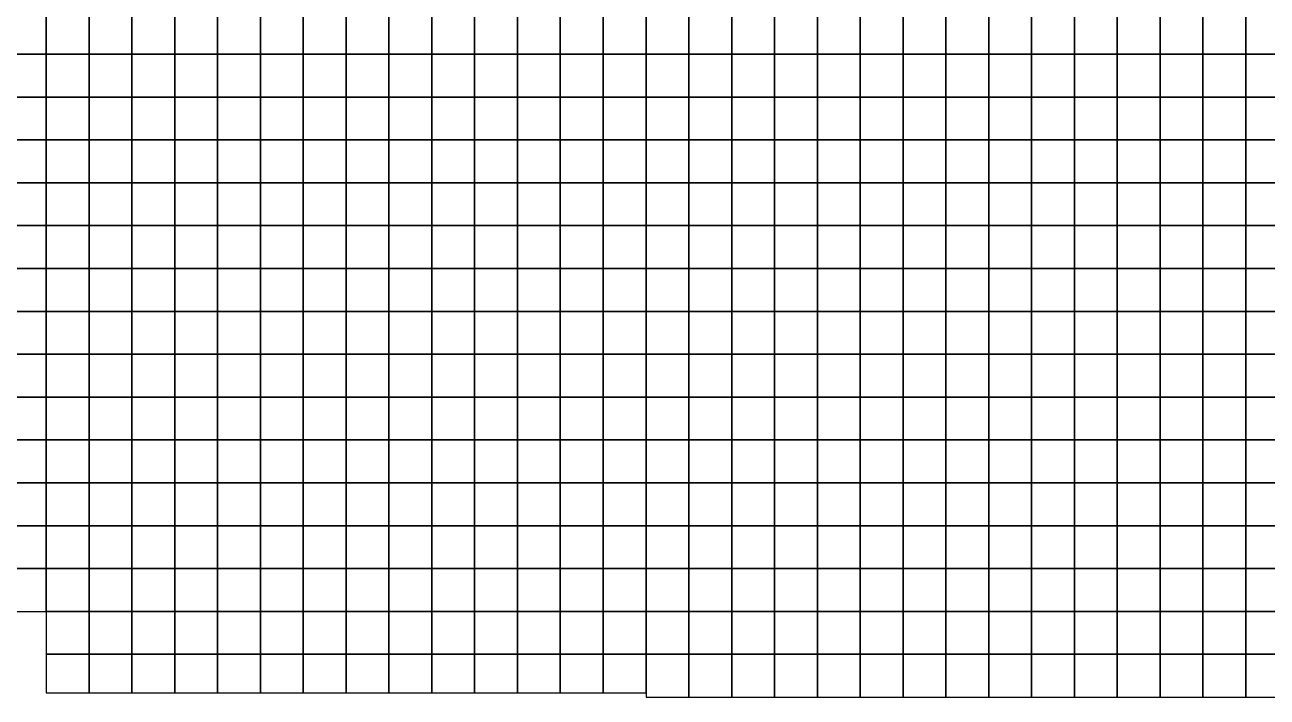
# Model space of a CAD drawing. Extents: x -2.8 to 74.5, y -0.2 to 18.4.
# Drawn here: x 54.57 to 60.37, y -0.2 to 2.94 of the extents above; entities that cross this region are included whole.
import ezdxf

# ---------------------------------------------------------------- set-up
doc = ezdxf.new("R2010")
doc.units = 0
doc.header["$MEASUREMENT"] = 0
doc.layers.add('layer_elements', color=7, linetype='Continuous')

msp = doc.modelspace()

# ---------------------------------------------------------------- linework, layer by layer
at = {"layer": 'layer_elements', "color": 171, "true_color": 0x8080ff}
for points in [[(54.47, 2.8), (54.67, 2.8), (54.67, 3), (54.47, 3)], [(54.67, 2.8), (54.87, 2.8), (54.87, 3), (54.67, 3)], [(54.87, 2.8), (55.07, 2.8), (55.07, 3), (54.87, 3)], [(55.07, 2.8), (55.27, 2.8), (55.27, 3), (55.07, 3)], [(55.27, 2.8), (55.47, 2.8), (55.47, 3), (55.27, 3)], [(55.47, 2.8), (55.67, 2.8), (55.67, 3), (55.47, 3)], [(55.67, 2.8), (55.87, 2.8), (55.87, 3), (55.67, 3)], [(55.87, 2.8), (56.07, 2.8), (56.07, 3), (55.87, 3)], [(56.07, 2.8), (56.27, 2.8), (56.27, 3), (56.07, 3)], [(56.27, 2.8), (56.47, 2.8), (56.47, 3), (56.27, 3)], [(56.47, 2.8), (56.67, 2.8), (56.67, 3), (56.47, 3)], [(56.67, 2.8), (56.87, 2.8), (56.87, 3), (56.67, 3)], [(56.87, 2.8), (57.07, 2.8), (57.07, 3), (56.87, 3)], [(57.07, 2.8), (57.27, 2.8), (57.27, 3), (57.07, 3)], [(57.27, 2.8), (57.47, 2.8, 0), (57.47, 3, 0), (57.27, 3)], [(57.47, 2.8, 0), (57.67, 2.8), (57.67, 3), (57.47, 3, 0)], [(57.67, 2.8), (57.87, 2.8), (57.87, 3), (57.67, 3)], [(57.87, 2.8), (58.07, 2.8), (58.07, 3), (57.87, 3)], [(58.07, 2.8), (58.27, 2.8), (58.27, 3), (58.07, 3)], [(58.27, 2.8), (58.47, 2.8), (58.47, 3), (58.27, 3)], [(58.47, 2.8), (58.67, 2.8), (58.67, 3), (58.47, 3)], [(58.67, 2.8), (58.87, 2.8), (58.87, 3), (58.67, 3)], [(58.87, 2.8), (59.07, 2.8), (59.07, 3), (58.87, 3)], [(59.07, 2.8), (59.27, 2.8), (59.27, 3), (59.07, 3)], [(59.27, 2.8), (59.47, 2.8), (59.47, 3), (59.27, 3)], [(59.47, 2.8), (59.67, 2.8), (59.67, 3), (59.47, 3)], [(59.67, 2.8), (59.87, 2.8), (59.87, 3), (59.67, 3)], [(59.87, 2.8), (60.07, 2.8), (60.07, 3), (59.87, 3)], [(60.07, 2.8), (60.27, 2.8), (60.27, 3), (60.07, 3)], [(60.27, 2.8), (60.47, 2.8), (60.47, 3), (60.27, 3)], [(54.47, 2.6), (54.67, 2.6), (54.67, 2.8), (54.47, 2.8)], [(54.67, 2.6), (54.87, 2.6), (54.87, 2.8), (54.67, 2.8)], [(54.87, 2.6), (55.07, 2.6), (55.07, 2.8), (54.87, 2.8)], [(55.07, 2.6), (55.27, 2.6), (55.27, 2.8), (55.07, 2.8)], [(55.27, 2.6), (55.47, 2.6), (55.47, 2.8), (55.27, 2.8)], [(55.47, 2.6), (55.67, 2.6), (55.67, 2.8), (55.47, 2.8)], [(55.67, 2.6), (55.87, 2.6), (55.87, 2.8), (55.67, 2.8)], [(55.87, 2.6), (56.07, 2.6), (56.07, 2.8), (55.87, 2.8)], [(56.07, 2.6), (56.27, 2.6), (56.27, 2.8), (56.07, 2.8)], [(56.27, 2.6), (56.47, 2.6), (56.47, 2.8), (56.27, 2.8)], [(56.47, 2.6), (56.67, 2.6), (56.67, 2.8), (56.47, 2.8)], [(56.67, 2.6), (56.87, 2.6), (56.87, 2.8), (56.67, 2.8)], [(56.87, 2.6), (57.07, 2.6), (57.07, 2.8), (56.87, 2.8)], [(57.07, 2.6), (57.27, 2.6), (57.27, 2.8), (57.07, 2.8)], [(57.27, 2.6), (57.47, 2.6, 0), (57.47, 2.8, 0), (57.27, 2.8)], [(57.47, 2.6, 0), (57.67, 2.6), (57.67, 2.8), (57.47, 2.8, 0)], [(57.67, 2.6), (57.87, 2.6), (57.87, 2.8), (57.67, 2.8)], [(57.87, 2.6), (58.07, 2.6), (58.07, 2.8), (57.87, 2.8)], [(58.07, 2.6), (58.27, 2.6), (58.27, 2.8), (58.07, 2.8)], [(58.27, 2.6), (58.47, 2.6), (58.47, 2.8), (58.27, 2.8)], [(58.47, 2.6), (58.67, 2.6), (58.67, 2.8), (58.47, 2.8)], [(58.67, 2.6), (58.87, 2.6), (58.87, 2.8), (58.67, 2.8)], [(58.87, 2.6), (59.07, 2.6), (59.07, 2.8), (58.87, 2.8)], [(59.07, 2.6), (59.27, 2.6), (59.27, 2.8), (59.07, 2.8)], [(59.27, 2.6), (59.47, 2.6), (59.47, 2.8), (59.27, 2.8)], [(59.47, 2.6), (59.67, 2.6), (59.67, 2.8), (59.47, 2.8)], [(59.67, 2.6), (59.87, 2.6), (59.87, 2.8), (59.67, 2.8)], [(59.87, 2.6), (60.07, 2.6), (60.07, 2.8), (59.87, 2.8)], [(60.07, 2.6), (60.27, 2.6), (60.27, 2.8), (60.07, 2.8)], [(60.27, 2.6), (60.47, 2.6), (60.47, 2.8), (60.27, 2.8)], [(54.47, 2.4), (54.67, 2.4), (54.67, 2.6), (54.47, 2.6)], [(54.67, 2.4), (54.87, 2.4), (54.87, 2.6), (54.67, 2.6)], [(54.87, 2.4), (55.07, 2.4), (55.07, 2.6), (54.87, 2.6)], [(55.07, 2.4), (55.27, 2.4), (55.27, 2.6), (55.07, 2.6)], [(55.27, 2.4), (55.47, 2.4), (55.47, 2.6), (55.27, 2.6)], [(55.47, 2.4), (55.67, 2.4), (55.67, 2.6), (55.47, 2.6)], [(55.67, 2.4), (55.87, 2.4), (55.87, 2.6), (55.67, 2.6)], [(55.87, 2.4), (56.07, 2.4), (56.07, 2.6), (55.87, 2.6)], [(56.07, 2.4), (56.27, 2.4), (56.27, 2.6), (56.07, 2.6)], [(56.27, 2.4), (56.47, 2.4), (56.47, 2.6), (56.27, 2.6)], [(56.47, 2.4), (56.67, 2.4), (56.67, 2.6), (56.47, 2.6)], [(56.67, 2.4), (56.87, 2.4), (56.87, 2.6), (56.67, 2.6)], [(56.87, 2.4), (57.07, 2.4), (57.07, 2.6), (56.87, 2.6)], [(57.07, 2.4), (57.27, 2.4), (57.27, 2.6), (57.07, 2.6)], [(57.27, 2.4), (57.47, 2.4, 0), (57.47, 2.6, 0), (57.27, 2.6)], [(57.47, 2.4, 0), (57.67, 2.4), (57.67, 2.6), (57.47, 2.6, 0)], [(57.67, 2.4), (57.87, 2.4), (57.87, 2.6), (57.67, 2.6)], [(57.87, 2.4), (58.07, 2.4), (58.07, 2.6), (57.87, 2.6)], [(58.07, 2.4), (58.27, 2.4), (58.27, 2.6), (58.07, 2.6)], [(58.27, 2.4), (58.47, 2.4), (58.47, 2.6), (58.27, 2.6)], [(58.47, 2.4), (58.67, 2.4), (58.67, 2.6), (58.47, 2.6)], [(58.67, 2.4), (58.87, 2.4), (58.87, 2.6), (58.67, 2.6)], [(58.87, 2.4), (59.07, 2.4), (59.07, 2.6), (58.87, 2.6)], [(59.07, 2.4), (59.27, 2.4), (59.27, 2.6), (59.07, 2.6)], [(59.27, 2.4), (59.47, 2.4), (59.47, 2.6), (59.27, 2.6)], [(59.47, 2.4), (59.67, 2.4), (59.67, 2.6), (59.47, 2.6)], [(59.67, 2.4), (59.87, 2.4), (59.87, 2.6), (59.67, 2.6)], [(59.87, 2.4), (60.07, 2.4), (60.07, 2.6), (59.87, 2.6)], [(60.07, 2.4), (60.27, 2.4), (60.27, 2.6), (60.07, 2.6)], [(60.27, 2.4), (60.47, 2.4), (60.47, 2.6), (60.27, 2.6)], [(54.47, 2.2), (54.67, 2.2), (54.67, 2.4), (54.47, 2.4)], [(54.67, 2.2), (54.87, 2.2), (54.87, 2.4), (54.67, 2.4)], [(54.87, 2.2), (55.07, 2.2), (55.07, 2.4), (54.87, 2.4)], [(55.07, 2.2), (55.27, 2.2), (55.27, 2.4), (55.07, 2.4)], [(55.27, 2.2), (55.47, 2.2), (55.47, 2.4), (55.27, 2.4)], [(55.47, 2.2), (55.67, 2.2), (55.67, 2.4), (55.47, 2.4)], [(55.67, 2.2), (55.87, 2.2), (55.87, 2.4), (55.67, 2.4)], [(55.87, 2.2), (56.07, 2.2), (56.07, 2.4), (55.87, 2.4)], [(56.07, 2.2), (56.27, 2.2), (56.27, 2.4), (56.07, 2.4)], [(56.27, 2.2), (56.47, 2.2), (56.47, 2.4), (56.27, 2.4)], [(56.47, 2.2), (56.67, 2.2), (56.67, 2.4), (56.47, 2.4)], [(56.67, 2.2), (56.87, 2.2), (56.87, 2.4), (56.67, 2.4)], [(56.87, 2.2), (57.07, 2.2), (57.07, 2.4), (56.87, 2.4)], [(57.07, 2.2), (57.27, 2.2), (57.27, 2.4), (57.07, 2.4)], [(57.27, 2.2), (57.47, 2.2, 0), (57.47, 2.4, 0), (57.27, 2.4)], [(57.47, 2.2, 0), (57.67, 2.2), (57.67, 2.4), (57.47, 2.4, 0)], [(57.67, 2.2), (57.87, 2.2), (57.87, 2.4), (57.67, 2.4)], [(57.87, 2.2), (58.07, 2.2), (58.07, 2.4), (57.87, 2.4)], [(58.07, 2.2), (58.27, 2.2), (58.27, 2.4), (58.07, 2.4)], [(58.27, 2.2), (58.47, 2.2), (58.47, 2.4), (58.27, 2.4)], [(58.47, 2.2), (58.67, 2.2), (58.67, 2.4), (58.47, 2.4)], [(58.67, 2.2), (58.87, 2.2), (58.87, 2.4), (58.67, 2.4)], [(58.87, 2.2), (59.07, 2.2), (59.07, 2.4), (58.87, 2.4)], [(59.07, 2.2), (59.27, 2.2), (59.27, 2.4), (59.07, 2.4)], [(59.27, 2.2), (59.47, 2.2), (59.47, 2.4), (59.27, 2.4)], [(59.47, 2.2), (59.67, 2.2), (59.67, 2.4), (59.47, 2.4)], [(59.67, 2.2), (59.87, 2.2), (59.87, 2.4), (59.67, 2.4)], [(59.87, 2.2), (60.07, 2.2), (60.07, 2.4), (59.87, 2.4)], [(60.07, 2.2), (60.27, 2.2), (60.27, 2.4), (60.07, 2.4)], [(60.27, 2.2), (60.47, 2.2), (60.47, 2.4), (60.27, 2.4)], [(54.47, 2), (54.67, 2), (54.67, 2.2), (54.47, 2.2)], [(54.67, 2), (54.87, 2), (54.87, 2.2), (54.67, 2.2)], [(54.87, 2), (55.07, 2), (55.07, 2.2), (54.87, 2.2)], [(55.07, 2), (55.27, 2), (55.27, 2.2), (55.07, 2.2)], [(55.27, 2), (55.47, 2), (55.47, 2.2), (55.27, 2.2)], [(55.47, 2), (55.67, 2), (55.67, 2.2), (55.47, 2.2)], [(55.67, 2), (55.87, 2), (55.87, 2.2), (55.67, 2.2)], [(55.87, 2), (56.07, 2), (56.07, 2.2), (55.87, 2.2)], [(56.07, 2), (56.27, 2), (56.27, 2.2), (56.07, 2.2)], [(56.27, 2), (56.47, 2), (56.47, 2.2), (56.27, 2.2)], [(56.47, 2), (56.67, 2), (56.67, 2.2), (56.47, 2.2)], [(56.67, 2), (56.87, 2), (56.87, 2.2), (56.67, 2.2)], [(56.87, 2), (57.07, 2), (57.07, 2.2), (56.87, 2.2)], [(57.07, 2), (57.27, 2), (57.27, 2.2), (57.07, 2.2)], [(57.27, 2), (57.47, 2, 0), (57.47, 2.2, 0), (57.27, 2.2)], [(57.47, 2, 0), (57.67, 2), (57.67, 2.2), (57.47, 2.2, 0)], [(57.67, 2), (57.87, 2), (57.87, 2.2), (57.67, 2.2)], [(57.87, 2), (58.07, 2), (58.07, 2.2), (57.87, 2.2)], [(58.07, 2), (58.27, 2), (58.27, 2.2), (58.07, 2.2)], [(58.27, 2), (58.47, 2), (58.47, 2.2), (58.27, 2.2)], [(58.47, 2), (58.67, 2), (58.67, 2.2), (58.47, 2.2)], [(58.67, 2), (58.87, 2), (58.87, 2.2), (58.67, 2.2)], [(58.87, 2), (59.07, 2), (59.07, 2.2), (58.87, 2.2)], [(59.07, 2), (59.27, 2), (59.27, 2.2), (59.07, 2.2)], [(59.27, 2), (59.47, 2), (59.47, 2.2), (59.27, 2.2)], [(59.47, 2), (59.67, 2), (59.67, 2.2), (59.47, 2.2)], [(59.67, 2), (59.87, 2), (59.87, 2.2), (59.67, 2.2)], [(59.87, 2), (60.07, 2), (60.07, 2.2), (59.87, 2.2)], [(60.07, 2), (60.27, 2), (60.27, 2.2), (60.07, 2.2)], [(60.27, 2), (60.47, 2), (60.47, 2.2), (60.27, 2.2)], [(54.47, 1.8), (54.67, 1.8), (54.67, 2), (54.47, 2)], [(54.67, 1.8), (54.87, 1.8), (54.87, 2), (54.67, 2)], [(54.87, 1.8), (55.07, 1.8), (55.07, 2), (54.87, 2)], [(55.07, 1.8), (55.27, 1.8), (55.27, 2), (55.07, 2)], [(55.27, 1.8), (55.47, 1.8), (55.47, 2), (55.27, 2)], [(55.47, 1.8), (55.67, 1.8), (55.67, 2), (55.47, 2)], [(55.67, 1.8), (55.87, 1.8), (55.87, 2), (55.67, 2)], [(55.87, 1.8), (56.07, 1.8), (56.07, 2), (55.87, 2)], [(56.07, 1.8), (56.27, 1.8), (56.27, 2), (56.07, 2)], [(56.27, 1.8), (56.47, 1.8), (56.47, 2), (56.27, 2)], [(56.47, 1.8), (56.67, 1.8), (56.67, 2), (56.47, 2)], [(56.67, 1.8), (56.87, 1.8), (56.87, 2), (56.67, 2)], [(56.87, 1.8), (57.07, 1.8), (57.07, 2), (56.87, 2)], [(57.07, 1.8), (57.27, 1.8), (57.27, 2), (57.07, 2)], [(57.27, 1.8), (57.47, 1.8, 0), (57.47, 2, 0), (57.27, 2)], [(57.47, 1.8, 0), (57.67, 1.8), (57.67, 2), (57.47, 2, 0)], [(57.67, 1.8), (57.87, 1.8), (57.87, 2), (57.67, 2)], [(57.87, 1.8), (58.07, 1.8), (58.07, 2), (57.87, 2)], [(58.07, 1.8), (58.27, 1.8), (58.27, 2), (58.07, 2)], [(58.27, 1.8), (58.47, 1.8), (58.47, 2), (58.27, 2)], [(58.47, 1.8), (58.67, 1.8), (58.67, 2), (58.47, 2)], [(58.67, 1.8), (58.87, 1.8), (58.87, 2), (58.67, 2)], [(58.87, 1.8), (59.07, 1.8), (59.07, 2), (58.87, 2)], [(59.07, 1.8), (59.27, 1.8), (59.27, 2), (59.07, 2)], [(59.27, 1.8), (59.47, 1.8), (59.47, 2), (59.27, 2)], [(59.47, 1.8), (59.67, 1.8), (59.67, 2), (59.47, 2)], [(59.67, 1.8), (59.87, 1.8), (59.87, 2), (59.67, 2)], [(59.87, 1.8), (60.07, 1.8), (60.07, 2), (59.87, 2)], [(60.07, 1.8), (60.27, 1.8), (60.27, 2), (60.07, 2)], [(60.27, 1.8), (60.47, 1.8), (60.47, 2), (60.27, 2)], [(54.47, 1.6), (54.67, 1.6), (54.67, 1.8), (54.47, 1.8)], [(54.67, 1.6), (54.87, 1.6), (54.87, 1.8), (54.67, 1.8)], [(54.87, 1.6), (55.07, 1.6), (55.07, 1.8), (54.87, 1.8)], [(55.07, 1.6), (55.27, 1.6), (55.27, 1.8), (55.07, 1.8)], [(55.27, 1.6), (55.47, 1.6), (55.47, 1.8), (55.27, 1.8)], [(55.47, 1.6), (55.67, 1.6), (55.67, 1.8), (55.47, 1.8)], [(55.67, 1.6), (55.87, 1.6), (55.87, 1.8), (55.67, 1.8)], [(55.87, 1.6), (56.07, 1.6), (56.07, 1.8), (55.87, 1.8)], [(56.07, 1.6), (56.27, 1.6), (56.27, 1.8), (56.07, 1.8)], [(56.27, 1.6), (56.47, 1.6), (56.47, 1.8), (56.27, 1.8)], [(56.47, 1.6), (56.67, 1.6), (56.67, 1.8), (56.47, 1.8)], [(56.67, 1.6), (56.87, 1.6), (56.87, 1.8), (56.67, 1.8)], [(56.87, 1.6), (57.07, 1.6), (57.07, 1.8), (56.87, 1.8)], [(57.07, 1.6), (57.27, 1.6), (57.27, 1.8), (57.07, 1.8)], [(57.27, 1.6), (57.47, 1.6, 0), (57.47, 1.8, 0), (57.27, 1.8)], [(57.47, 1.6, 0), (57.67, 1.6), (57.67, 1.8), (57.47, 1.8, 0)], [(57.67, 1.6), (57.87, 1.6), (57.87, 1.8), (57.67, 1.8)], [(57.87, 1.6), (58.07, 1.6), (58.07, 1.8), (57.87, 1.8)], [(58.07, 1.6), (58.27, 1.6), (58.27, 1.8), (58.07, 1.8)], [(58.27, 1.6), (58.47, 1.6), (58.47, 1.8), (58.27, 1.8)], [(58.47, 1.6), (58.67, 1.6), (58.67, 1.8), (58.47, 1.8)], [(58.67, 1.6), (58.87, 1.6), (58.87, 1.8), (58.67, 1.8)], [(58.87, 1.6), (59.07, 1.6), (59.07, 1.8), (58.87, 1.8)], [(59.07, 1.6), (59.27, 1.6), (59.27, 1.8), (59.07, 1.8)], [(59.27, 1.6), (59.47, 1.6), (59.47, 1.8), (59.27, 1.8)], [(59.47, 1.6), (59.67, 1.6), (59.67, 1.8), (59.47, 1.8)], [(59.67, 1.6), (59.87, 1.6), (59.87, 1.8), (59.67, 1.8)], [(59.87, 1.6), (60.07, 1.6), (60.07, 1.8), (59.87, 1.8)], [(60.07, 1.6), (60.27, 1.6), (60.27, 1.8), (60.07, 1.8)], [(60.27, 1.6), (60.47, 1.6), (60.47, 1.8), (60.27, 1.8)], [(54.47, 1.4), (54.67, 1.4), (54.67, 1.6), (54.47, 1.6)], [(54.67, 1.4), (54.87, 1.4), (54.87, 1.6), (54.67, 1.6)], [(54.87, 1.4), (55.07, 1.4), (55.07, 1.6), (54.87, 1.6)], [(55.07, 1.4), (55.27, 1.4), (55.27, 1.6), (55.07, 1.6)], [(55.27, 1.4), (55.47, 1.4), (55.47, 1.6), (55.27, 1.6)], [(55.47, 1.4), (55.67, 1.4), (55.67, 1.6), (55.47, 1.6)], [(55.67, 1.4), (55.87, 1.4), (55.87, 1.6), (55.67, 1.6)], [(55.87, 1.4), (56.07, 1.4), (56.07, 1.6), (55.87, 1.6)], [(56.07, 1.4), (56.27, 1.4), (56.27, 1.6), (56.07, 1.6)], [(56.27, 1.4), (56.47, 1.4), (56.47, 1.6), (56.27, 1.6)], [(56.47, 1.4), (56.67, 1.4), (56.67, 1.6), (56.47, 1.6)], [(56.67, 1.4), (56.87, 1.4), (56.87, 1.6), (56.67, 1.6)], [(56.87, 1.4), (57.07, 1.4), (57.07, 1.6), (56.87, 1.6)], [(57.07, 1.4), (57.27, 1.4), (57.27, 1.6), (57.07, 1.6)], [(57.27, 1.4), (57.47, 1.4, 0), (57.47, 1.6, 0), (57.27, 1.6)], [(57.47, 1.4, 0), (57.67, 1.4), (57.67, 1.6), (57.47, 1.6, 0)], [(57.67, 1.4), (57.87, 1.4), (57.87, 1.6), (57.67, 1.6)], [(57.87, 1.4), (58.07, 1.4), (58.07, 1.6), (57.87, 1.6)], [(58.07, 1.4), (58.27, 1.4), (58.27, 1.6), (58.07, 1.6)], [(58.27, 1.4), (58.47, 1.4), (58.47, 1.6), (58.27, 1.6)], [(58.47, 1.4), (58.67, 1.4), (58.67, 1.6), (58.47, 1.6)], [(58.67, 1.4), (58.87, 1.4), (58.87, 1.6), (58.67, 1.6)], [(58.87, 1.4), (59.07, 1.4), (59.07, 1.6), (58.87, 1.6)], [(59.07, 1.4), (59.27, 1.4), (59.27, 1.6), (59.07, 1.6)], [(59.27, 1.4), (59.47, 1.4), (59.47, 1.6), (59.27, 1.6)], [(59.47, 1.4), (59.67, 1.4), (59.67, 1.6), (59.47, 1.6)], [(59.67, 1.4), (59.87, 1.4), (59.87, 1.6), (59.67, 1.6)], [(59.87, 1.4), (60.07, 1.4), (60.07, 1.6), (59.87, 1.6)], [(60.07, 1.4), (60.27, 1.4), (60.27, 1.6), (60.07, 1.6)], [(60.27, 1.4), (60.47, 1.4), (60.47, 1.6), (60.27, 1.6)], [(55.27, 1.2), (55.47, 1.2), (55.47, 1.4), (55.27, 1.4)], [(55.47, 1.2), (55.67, 1.2), (55.67, 1.4), (55.47, 1.4)], [(55.67, 1.2), (55.87, 1.2), (55.87, 1.4), (55.67, 1.4)], [(55.87, 1.2), (56.07, 1.2), (56.07, 1.4), (55.87, 1.4)], [(56.07, 1.2), (56.27, 1.2), (56.27, 1.4), (56.07, 1.4)], [(56.27, 1.2), (56.47, 1.2), (56.47, 1.4), (56.27, 1.4)], [(56.47, 1.2), (56.67, 1.2), (56.67, 1.4), (56.47, 1.4)], [(56.67, 1.2), (56.87, 1.2), (56.87, 1.4), (56.67, 1.4)], [(56.87, 1.2), (57.07, 1.2), (57.07, 1.4), (56.87, 1.4)], [(57.07, 1.2), (57.27, 1.2), (57.27, 1.4), (57.07, 1.4)], [(57.27, 1.2), (57.47, 1.2, 0), (57.47, 1.4, 0), (57.27, 1.4)], [(57.47, 1.2, 0), (57.67, 1.2), (57.67, 1.4), (57.47, 1.4, 0)], [(57.67, 1.2), (57.87, 1.2), (57.87, 1.4), (57.67, 1.4)], [(57.87, 1.2), (58.07, 1.2), (58.07, 1.4), (57.87, 1.4)], [(58.07, 1.2), (58.27, 1.2), (58.27, 1.4), (58.07, 1.4)], [(58.27, 1.2), (58.47, 1.2), (58.47, 1.4), (58.27, 1.4)], [(58.47, 1.2), (58.67, 1.2), (58.67, 1.4), (58.47, 1.4)], [(58.67, 1.2), (58.87, 1.2), (58.87, 1.4), (58.67, 1.4)], [(58.87, 1.2), (59.07, 1.2), (59.07, 1.4), (58.87, 1.4)], [(59.07, 1.2), (59.27, 1.2), (59.27, 1.4), (59.07, 1.4)], [(59.27, 1.2), (59.47, 1.2), (59.47, 1.4), (59.27, 1.4)], [(59.47, 1.2), (59.67, 1.2), (59.67, 1.4), (59.47, 1.4)], [(59.67, 1.2), (59.87, 1.2), (59.87, 1.4), (59.67, 1.4)], [(59.87, 1.2), (60.07, 1.2), (60.07, 1.4), (59.87, 1.4)], [(60.07, 1.2), (60.27, 1.2), (60.27, 1.4), (60.07, 1.4)], [(60.27, 1.2), (60.47, 1.2), (60.47, 1.4), (60.27, 1.4)], [(55.47, 1), (55.67, 1), (55.67, 1.2), (55.47, 1.2)], [(55.67, 1), (55.87, 1), (55.87, 1.2), (55.67, 1.2)], [(55.87, 1), (56.07, 1), (56.07, 1.2), (55.87, 1.2)], [(56.07, 1), (56.27, 1), (56.27, 1.2), (56.07, 1.2)], [(56.27, 1), (56.47, 1), (56.47, 1.2), (56.27, 1.2)], [(56.47, 1), (56.67, 1), (56.67, 1.2), (56.47, 1.2)], [(56.67, 1), (56.87, 1), (56.87, 1.2), (56.67, 1.2)], [(56.87, 1), (57.07, 1), (57.07, 1.2), (56.87, 1.2)], [(57.07, 1), (57.27, 1), (57.27, 1.2), (57.07, 1.2)], [(57.27, 1), (57.47, 1, 0), (57.47, 1.2, 0), (57.27, 1.2)], [(57.47, 1, 0), (57.67, 1), (57.67, 1.2), (57.47, 1.2, 0)], [(57.67, 1), (57.87, 1), (57.87, 1.2), (57.67, 1.2)], [(57.87, 1), (58.07, 1), (58.07, 1.2), (57.87, 1.2)], [(58.07, 1), (58.27, 1), (58.27, 1.2), (58.07, 1.2)], [(58.27, 1), (58.47, 1), (58.47, 1.2), (58.27, 1.2)], [(58.47, 1), (58.67, 1), (58.67, 1.2), (58.47, 1.2)], [(58.67, 1), (58.87, 1), (58.87, 1.2), (58.67, 1.2)], [(58.87, 1), (59.07, 1), (59.07, 1.2), (58.87, 1.2)], [(59.07, 1), (59.27, 1), (59.27, 1.2), (59.07, 1.2)], [(59.27, 1), (59.47, 1), (59.47, 1.2), (59.27, 1.2)], [(59.47, 1), (59.67, 1), (59.67, 1.2), (59.47, 1.2)], [(59.67, 1), (59.87, 1), (59.87, 1.2), (59.67, 1.2)], [(59.87, 1), (60.07, 1), (60.07, 1.2), (59.87, 1.2)], [(60.07, 1), (60.27, 1), (60.27, 1.2), (60.07, 1.2)], [(60.27, 1), (60.47, 1), (60.47, 1.2), (60.27, 1.2)], [(55.47, 0.8), (55.67, 0.8), (55.67, 1), (55.47, 1)], [(55.67, 0.8), (55.87, 0.8), (55.87, 1), (55.67, 1)], [(55.87, 0.8), (56.07, 0.8), (56.07, 1), (55.87, 1)], [(56.07, 0.8), (56.27, 0.8), (56.27, 1), (56.07, 1)], [(56.27, 0.8), (56.47, 0.8), (56.47, 1), (56.27, 1)], [(56.47, 0.8), (56.67, 0.8), (56.67, 1), (56.47, 1)], [(56.67, 0.8), (56.87, 0.8), (56.87, 1), (56.67, 1)], [(56.87, 0.8), (57.07, 0.8), (57.07, 1), (56.87, 1)], [(57.07, 0.8), (57.27, 0.8), (57.27, 1), (57.07, 1)], [(57.27, 0.8), (57.47, 0.8, 0), (57.47, 1, 0), (57.27, 1)], [(57.47, 0.8, 0), (57.67, 0.8), (57.67, 1), (57.47, 1, 0)], [(57.67, 0.8), (57.87, 0.8), (57.87, 1), (57.67, 1)], [(57.87, 0.8), (58.07, 0.8), (58.07, 1), (57.87, 1)], [(58.07, 0.8), (58.27, 0.8), (58.27, 1), (58.07, 1)], [(58.27, 0.8), (58.47, 0.8), (58.47, 1), (58.27, 1)], [(58.47, 0.8), (58.67, 0.8), (58.67, 1), (58.47, 1)], [(58.67, 0.8), (58.87, 0.8), (58.87, 1), (58.67, 1)], [(58.87, 0.8), (59.07, 0.8), (59.07, 1), (58.87, 1)], [(59.07, 0.8), (59.27, 0.8), (59.27, 1), (59.07, 1)], [(59.27, 0.8), (59.47, 0.8), (59.47, 1), (59.27, 1)], [(59.47, 0.8), (59.67, 0.8), (59.67, 1), (59.47, 1)], [(59.67, 0.8), (59.87, 0.8), (59.87, 1), (59.67, 1)], [(59.87, 0.8), (60.07, 0.8), (60.07, 1), (59.87, 1)], [(60.07, 0.8), (60.27, 0.8), (60.27, 1), (60.07, 1)], [(60.27, 0.8), (60.47, 0.8), (60.47, 1), (60.27, 1)], [(55.47, 0.6), (55.67, 0.6), (55.67, 0.8), (55.47, 0.8)], [(55.67, 0.6), (55.87, 0.6), (55.87, 0.8), (55.67, 0.8)], [(55.87, 0.6), (56.07, 0.6), (56.07, 0.8), (55.87, 0.8)], [(56.07, 0.6), (56.27, 0.6), (56.27, 0.8), (56.07, 0.8)], [(56.27, 0.6), (56.47, 0.6), (56.47, 0.8), (56.27, 0.8)], [(56.47, 0.6), (56.67, 0.6), (56.67, 0.8), (56.47, 0.8)], [(56.67, 0.6), (56.87, 0.6), (56.87, 0.8), (56.67, 0.8)], [(56.87, 0.6), (57.07, 0.6), (57.07, 0.8), (56.87, 0.8)], [(57.07, 0.6), (57.27, 0.6), (57.27, 0.8), (57.07, 0.8)], [(57.27, 0.6), (57.47, 0.6, 0), (57.47, 0.8, 0), (57.27, 0.8)], [(57.47, 0.6, 0), (57.67, 0.6), (57.67, 0.8), (57.47, 0.8, 0)], [(57.67, 0.6), (57.87, 0.6), (57.87, 0.8), (57.67, 0.8)], [(57.87, 0.6), (58.07, 0.6), (58.07, 0.8), (57.87, 0.8)], [(58.07, 0.6), (58.27, 0.6), (58.27, 0.8), (58.07, 0.8)], [(58.27, 0.6), (58.47, 0.6), (58.47, 0.8), (58.27, 0.8)], [(58.47, 0.6), (58.67, 0.6), (58.67, 0.8), (58.47, 0.8)], [(58.67, 0.6), (58.87, 0.6), (58.87, 0.8), (58.67, 0.8)], [(58.87, 0.6), (59.07, 0.6), (59.07, 0.8), (58.87, 0.8)], [(59.07, 0.6), (59.27, 0.6), (59.27, 0.8), (59.07, 0.8)], [(59.27, 0.6), (59.47, 0.6), (59.47, 0.8), (59.27, 0.8)], [(59.47, 0.6), (59.67, 0.6), (59.67, 0.8), (59.47, 0.8)], [(59.67, 0.6), (59.87, 0.6), (59.87, 0.8), (59.67, 0.8)], [(59.87, 0.6), (60.07, 0.6), (60.07, 0.8), (59.87, 0.8)], [(60.07, 0.6), (60.27, 0.6), (60.27, 0.8), (60.07, 0.8)], [(60.27, 0.6), (60.47, 0.6), (60.47, 0.8), (60.27, 0.8)], [(55.27, 0.4), (55.47, 0.4), (55.47, 0.6), (55.27, 0.6)], [(55.47, 0.4), (55.67, 0.4), (55.67, 0.6), (55.47, 0.6)], [(55.67, 0.4), (55.87, 0.4), (55.87, 0.6), (55.67, 0.6)], [(55.87, 0.4), (56.07, 0.4), (56.07, 0.6), (55.87, 0.6)], [(56.07, 0.4), (56.27, 0.4), (56.27, 0.6), (56.07, 0.6)], [(56.27, 0.4), (56.47, 0.4), (56.47, 0.6), (56.27, 0.6)], [(56.47, 0.4), (56.67, 0.4), (56.67, 0.6), (56.47, 0.6)], [(56.67, 0.4), (56.87, 0.4), (56.87, 0.6), (56.67, 0.6)], [(56.87, 0.4), (57.07, 0.4), (57.07, 0.6), (56.87, 0.6)], [(57.07, 0.4), (57.27, 0.4), (57.27, 0.6), (57.07, 0.6)], [(57.27, 0.4), (57.47, 0.4, 0), (57.47, 0.6, 0), (57.27, 0.6)], [(57.47, 0.4, 0), (57.67, 0.4), (57.67, 0.6), (57.47, 0.6, 0)], [(57.67, 0.4), (57.87, 0.4), (57.87, 0.6), (57.67, 0.6)], [(57.87, 0.4), (58.07, 0.4), (58.07, 0.6), (57.87, 0.6)], [(58.07, 0.4), (58.27, 0.4), (58.27, 0.6), (58.07, 0.6)], [(58.27, 0.4), (58.47, 0.4), (58.47, 0.6), (58.27, 0.6)], [(58.47, 0.4), (58.67, 0.4), (58.67, 0.6), (58.47, 0.6)], [(58.67, 0.4), (58.87, 0.4), (58.87, 0.6), (58.67, 0.6)], [(58.87, 0.4), (59.07, 0.4), (59.07, 0.6), (58.87, 0.6)], [(59.07, 0.4), (59.27, 0.4), (59.27, 0.6), (59.07, 0.6)], [(59.27, 0.4), (59.47, 0.4), (59.47, 0.6), (59.27, 0.6)], [(59.47, 0.4), (59.67, 0.4), (59.67, 0.6), (59.47, 0.6)], [(59.67, 0.4), (59.87, 0.4), (59.87, 0.6), (59.67, 0.6)], [(59.87, 0.4), (60.07, 0.4), (60.07, 0.6), (59.87, 0.6)], [(60.07, 0.4), (60.27, 0.4), (60.27, 0.6), (60.07, 0.6)], [(60.27, 0.4), (60.47, 0.4), (60.47, 0.6), (60.27, 0.6)], [(55.27, 0.2), (55.47, 0.2), (55.47, 0.4), (55.27, 0.4)], [(55.47, 0.2), (55.67, 0.2), (55.67, 0.4), (55.47, 0.4)], [(55.67, 0.2), (55.87, 0.2), (55.87, 0.4), (55.67, 0.4)], [(55.87, 0.2), (56.07, 0.2), (56.07, 0.4), (55.87, 0.4)], [(56.07, 0.2), (56.27, 0.2), (56.27, 0.4), (56.07, 0.4)], [(56.27, 0.2), (56.47, 0.2), (56.47, 0.4), (56.27, 0.4)], [(56.47, 0.2), (56.67, 0.2), (56.67, 0.4), (56.47, 0.4)], [(56.67, 0.2), (56.87, 0.2), (56.87, 0.4), (56.67, 0.4)], [(56.87, 0.2), (57.07, 0.2), (57.07, 0.4), (56.87, 0.4)], [(57.07, 0.2), (57.27, 0.2), (57.27, 0.4), (57.07, 0.4)], [(57.27, 0.2), (57.47, 0.2, 0), (57.47, 0.4, 0), (57.27, 0.4)], [(57.47, 0.2, 0), (57.67, 0.2), (57.67, 0.4), (57.47, 0.4, 0)], [(57.67, 0.2), (57.87, 0.2), (57.87, 0.4), (57.67, 0.4)], [(57.87, 0.2), (58.07, 0.2), (58.07, 0.4), (57.87, 0.4)], [(58.07, 0.2), (58.27, 0.2), (58.27, 0.4), (58.07, 0.4)], [(58.27, 0.2), (58.47, 0.2), (58.47, 0.4), (58.27, 0.4)], [(58.47, 0.2), (58.67, 0.2), (58.67, 0.4), (58.47, 0.4)], [(58.67, 0.2), (58.87, 0.2), (58.87, 0.4), (58.67, 0.4)], [(58.87, 0.2), (59.07, 0.2), (59.07, 0.4), (58.87, 0.4)], [(59.07, 0.2), (59.27, 0.2), (59.27, 0.4), (59.07, 0.4)], [(59.27, 0.2), (59.47, 0.2), (59.47, 0.4), (59.27, 0.4)], [(59.47, 0.2), (59.67, 0.2), (59.67, 0.4), (59.47, 0.4)], [(59.67, 0.2), (59.87, 0.2), (59.87, 0.4), (59.67, 0.4)], [(59.87, 0.2), (60.07, 0.2), (60.07, 0.4), (59.87, 0.4)], [(60.07, 0.2), (60.27, 0.2), (60.27, 0.4), (60.07, 0.4)], [(60.27, 0.2), (60.47, 0.2), (60.47, 0.4), (60.27, 0.4)], [(55.47, 0), (55.67, 0), (55.67, 0.2), (55.47, 0.2)], [(55.67, 0), (55.87, 0), (55.87, 0.2), (55.67, 0.2)], [(55.87, 0), (56.07, 0), (56.07, 0.2), (55.87, 0.2)], [(56.07, 0), (56.27, 0), (56.27, 0.2), (56.07, 0.2)], [(56.27, 0), (56.47, 0), (56.47, 0.2), (56.27, 0.2)], [(56.47, 0), (56.67, 0), (56.67, 0.2), (56.47, 0.2)], [(56.67, 0), (56.87, 0), (56.87, 0.2), (56.67, 0.2)], [(56.87, 0), (57.07, 0), (57.07, 0.2), (56.87, 0.2)], [(57.07, 0), (57.27, 0), (57.27, 0.2), (57.07, 0.2)], [(57.27, 0), (57.47, 0, 0), (57.47, 0.2, 0), (57.27, 0.2)], [(57.47, 0, 0), (57.67, 0), (57.67, 0.2), (57.47, 0.2, 0)], [(57.67, 0), (57.87, 0), (57.87, 0.2), (57.67, 0.2)], [(57.87, 0), (58.07, 0), (58.07, 0.2), (57.87, 0.2)], [(58.07, 0), (58.27, 0), (58.27, 0.2), (58.07, 0.2)], [(58.27, 0), (58.47, 0), (58.47, 0.2), (58.27, 0.2)], [(58.47, 0), (58.67, 0), (58.67, 0.2), (58.47, 0.2)], [(58.67, 0), (58.87, 0), (58.87, 0.2), (58.67, 0.2)], [(58.87, 0), (59.07, 0), (59.07, 0.2), (58.87, 0.2)], [(59.07, 0), (59.27, 0), (59.27, 0.2), (59.07, 0.2)], [(59.27, 0), (59.47, 0), (59.47, 0.2), (59.27, 0.2)], [(59.47, 0), (59.67, 0), (59.67, 0.2), (59.47, 0.2)], [(59.67, 0), (59.87, 0), (59.87, 0.2), (59.67, 0.2)], [(59.87, 0), (60.07, 0), (60.07, 0.2), (59.87, 0.2)], [(60.07, 0), (60.27, 0), (60.27, 0.2), (60.07, 0.2)], [(60.27, 0), (60.47, 0), (60.47, 0.2), (60.27, 0.2)], [(54.67, -0.18), (54.87, -0.18, 0), (54.87, 0, 0), (54.67, 0)], [(54.87, -0.18, 0), (55.07, -0.18), (55.07, 0), (54.87, 0, 0)], [(55.47, -0.18), (55.67, -0.18), (55.67, 0), (55.47, 0)], [(55.67, -0.18), (55.87, -0.18), (55.87, 0), (55.67, 0)], [(55.87, -0.18), (56.07, -0.18), (56.07, 0), (55.87, 0)], [(56.07, -0.18), (56.27, -0.18), (56.27, 0), (56.07, 0)], [(56.27, -0.18), (56.47, -0.18), (56.47, 0), (56.27, 0)], [(56.47, -0.18), (56.67, -0.18), (56.67, 0), (56.47, 0)], [(56.67, -0.18), (56.87, -0.18), (56.87, 0), (56.67, 0)], [(56.87, -0.18), (57.07, -0.18), (57.07, 0), (56.87, 0)], [(57.07, -0.18), (57.27, -0.18), (57.27, 0), (57.07, 0)], [(57.27, -0.18), (57.47, -0.18), (57.47, 0, 0), (57.27, 0)], [(57.47, -0.2, 0), (57.67, -0.2, 0), (57.67, 0), (57.47, 0, 0)], [(57.67, -0.2, 0), (57.87, -0.2, 0), (57.87, 0), (57.67, 0)], [(57.87, -0.2, 0), (58.07, -0.2, 0), (58.07, 0), (57.87, 0)], [(58.07, -0.2, 0), (58.27, -0.2, 0), (58.27, 0), (58.07, 0)], [(58.27, -0.2, 0), (58.47, -0.2, 0), (58.47, 0), (58.27, 0)], [(58.47, -0.2, 0), (58.67, -0.2, 0), (58.67, 0), (58.47, 0)], [(58.67, -0.2, 0), (58.87, -0.2, 0), (58.87, 0), (58.67, 0)], [(58.87, -0.2, 0), (59.07, -0.2, 0), (59.07, 0), (58.87, 0)], [(59.07, -0.2, 0), (59.27, -0.2, 0), (59.27, 0), (59.07, 0)], [(59.27, -0.2, 0), (59.47, -0.2, 0), (59.47, 0), (59.27, 0)], [(59.47, -0.2, 0), (59.67, -0.2, 0), (59.67, 0), (59.47, 0)], [(59.67, -0.2, 0), (59.87, -0.2, 0), (59.87, 0), (59.67, 0)], [(59.87, -0.2, 0), (60.07, -0.2, 0), (60.07, 0), (59.87, 0)], [(60.07, -0.2, 0), (60.27, -0.2, 0), (60.27, 0), (60.07, 0)], [(60.27, -0.2, 0), (60.47, -0.2, 0), (60.47, 0), (60.27, 0)]]:
    msp.add_3dface(points, dxfattribs=at)
at = {"layer": 'layer_elements', "color": 51, "true_color": 0xffff73}
for points in [[(54.47, 1.2), (54.67, 1.2), (54.67, 1.4), (54.47, 1.4)], [(54.67, 1.2), (54.87, 1.2), (54.87, 1.4), (54.67, 1.4)], [(54.87, 1.2), (55.07, 1.2), (55.07, 1.4), (54.87, 1.4)], [(55.07, 1.2), (55.27, 1.2), (55.27, 1.4), (55.07, 1.4)], [(54.47, 1), (54.67, 1), (54.67, 1.2), (54.47, 1.2)], [(54.67, 1), (54.87, 1), (54.87, 1.2), (54.67, 1.2)], [(54.87, 1), (55.07, 1), (55.07, 1.2), (54.87, 1.2)], [(55.07, 1), (55.27, 1), (55.27, 1.2), (55.07, 1.2)], [(55.27, 1), (55.47, 1), (55.47, 1.2), (55.27, 1.2)], [(54.47, 0.8), (54.67, 0.8), (54.67, 1), (54.47, 1)], [(54.67, 0.8), (54.87, 0.8), (54.87, 1), (54.67, 1)], [(54.87, 0.8), (55.07, 0.8), (55.07, 1), (54.87, 1)], [(55.07, 0.8), (55.27, 0.8), (55.27, 1), (55.07, 1)], [(55.27, 0.8), (55.47, 0.8), (55.47, 1), (55.27, 1)], [(54.47, 0.6), (54.67, 0.6), (54.67, 0.8), (54.47, 0.8)], [(55.07, 0.6), (55.27, 0.6), (55.27, 0.8), (55.07, 0.8)], [(55.27, 0.6), (55.47, 0.6), (55.47, 0.8), (55.27, 0.8)], [(54.47, 0.4, 0), (54.67, 0.4), (54.67, 0.6), (54.47, 0.6)], [(55.07, 0.4), (55.27, 0.4), (55.27, 0.6), (55.07, 0.6)], [(55.07, 0.2), (55.27, 0.2), (55.27, 0.4), (55.07, 0.4)], [(54.67, 0), (54.87, 0, 0), (54.87, 0.2, 0), (54.67, 0.2)], [(54.87, 0, 0), (55.07, 0), (55.07, 0.2), (54.87, 0.2, 0)], [(55.07, 0), (55.27, 0), (55.27, 0.2), (55.07, 0.2)], [(55.27, 0), (55.47, 0), (55.47, 0.2), (55.27, 0.2)], [(55.07, -0.18), (55.27, -0.18), (55.27, 0), (55.07, 0)], [(55.27, -0.18), (55.47, -0.18), (55.47, 0), (55.27, 0)]]:
    msp.add_3dface(points, dxfattribs=at)
at = {"layer": 'layer_elements', "color": 40, "true_color": 0xffdc37}
for points in [[(54.67, 0.6), (54.87, 0.6), (54.87, 0.8), (54.67, 0.8)], [(54.87, 0.6), (55.07, 0.6), (55.07, 0.8), (54.87, 0.8)], [(54.87, 0.4), (55.07, 0.4), (55.07, 0.6), (54.87, 0.6)], [(54.47, 0.2), (54.67, 0.2), (54.67, 0.4), (54.47, 0.4, 0)], [(54.87, 0.2, 0), (55.07, 0.2), (55.07, 0.4), (54.87, 0.4)]]:
    msp.add_3dface(points, dxfattribs=at)
at = {"layer": 'layer_elements', "color": 40, "true_color": 0xffa41c}
for points in [[(54.67, 0.4), (54.87, 0.4), (54.87, 0.6), (54.67, 0.6)], [(54.67, 0.2), (54.87, 0.2, 0), (54.87, 0.4), (54.67, 0.4)]]:
    msp.add_3dface(points, dxfattribs=at)

doc.saveas('drawing.dxf')
